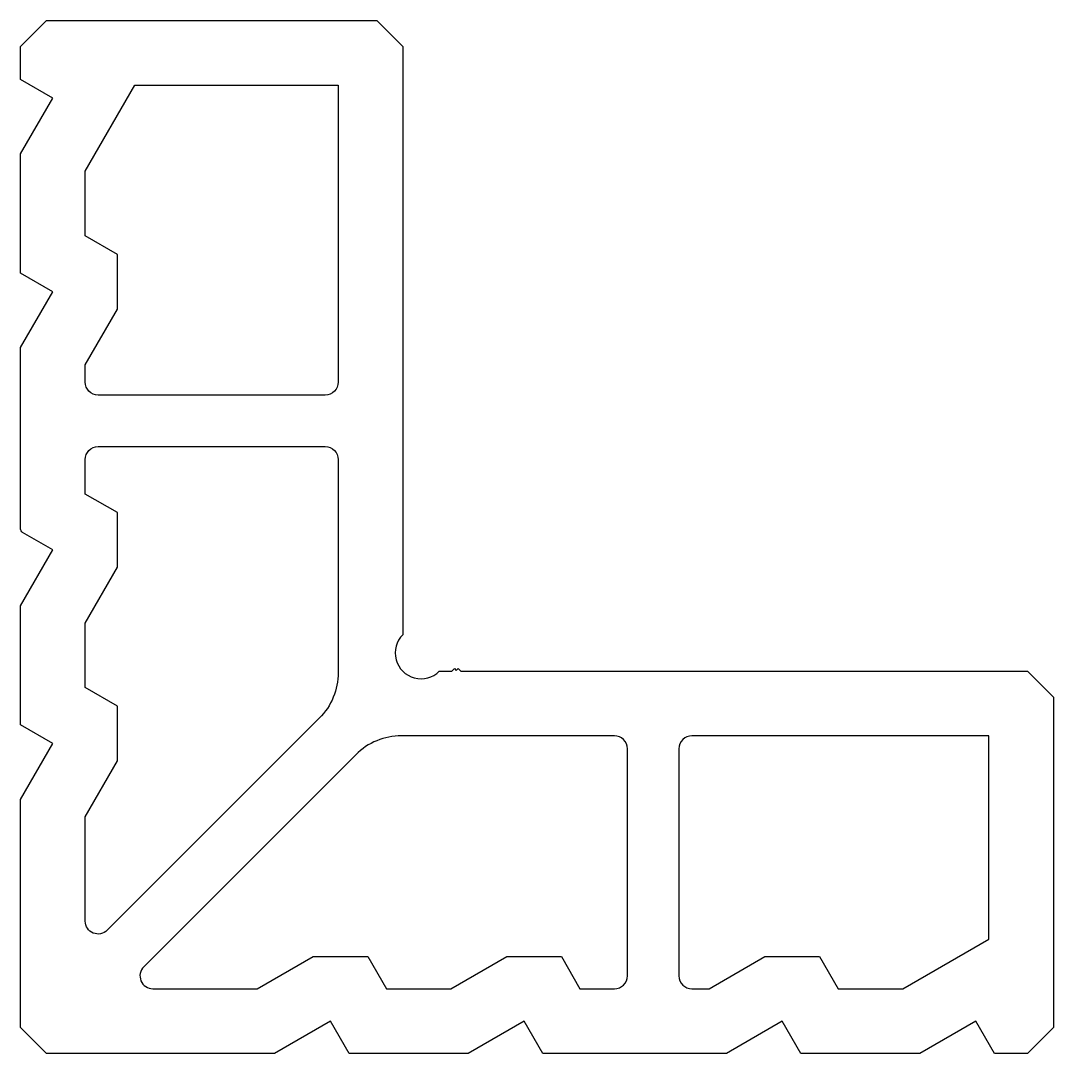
# Model space of a CAD drawing. Extents: x 834.5 to 914.5, y -58.9 to 21.1.
import ezdxf

# ---------------------------------------------------------------- set-up
doc = ezdxf.new("R2010")
doc.units = 0
doc.header["$LTSCALE"] = 15
doc.layers.get('0').update_dxf_attribs({"linetype": 'CONTINUOUS'})

msp = doc.modelspace()

# ---------------------------------------------------------------- linework, layer by layer
msp.add_lwpolyline([(864.068, -26.475, 1), (866.897, -29.303), (867.867, -29.303), (868.067, -29.103), (868.217, -29.253), (868.367, -29.103), (868.567, -29.303), (912.468, -29.303), (914.468, -31.303), (914.468, -56.903), (912.468, -58.903), (909.912, -58.903), (908.468, -56.403), (904.138, -58.903), (894.912, -58.903), (893.468, -56.403), (889.138, -58.903), (874.912, -58.903), (873.468, -56.403), (869.138, -58.903), (859.912, -58.903), (858.468, -56.403), (854.138, -58.903), (836.468, -58.903), (834.468, -56.903), (834.468, -39.233), (836.968, -34.903), (834.468, -33.46), (834.468, -24.233), (836.968, -19.903), (834.618, -18.547, -0.267949), (834.468, -18.287), (834.468, -4.233), (836.968, 0.097), (834.468, 1.54), (834.468, 10.767), (836.968, 15.097), (834.468, 16.54), (834.468, 19.097), (836.468, 21.097), (862.068, 21.097), (864.068, 19.097), (864.068, -26.475)], format="xyb")
for points in [[(839.468, -5.573), (841.968, -1.243), (841.968, 2.983), (839.468, 4.427), (839.468, 9.427), (843.319, 16.097), (859.068, 16.097), (859.068, -6.903, -0.414214), (858.068, -7.903), (840.468, -7.903, -0.414214), (839.468, -6.903)], [(839.468, -25.573), (841.968, -21.243), (841.968, -17.017), (839.468, -15.573), (839.468, -12.903, -0.414214), (840.468, -11.903), (858.068, -11.903, -0.414214), (859.068, -12.903), (859.068, -29.404, -0.198912), (857.604, -32.939), (841.175, -49.368, -0.668179), (839.468, -48.661), (839.468, -40.573), (841.968, -36.243), (841.968, -32.017), (839.468, -30.573)], [(862.798, -53.903), (867.798, -53.903), (872.128, -51.403), (876.355, -51.403), (877.798, -53.903), (880.468, -53.903, 0.414214), (881.468, -52.903), (881.468, -35.303, 0.414214), (880.468, -34.303), (863.968, -34.303, 0.198912), (860.432, -35.768), (844.004, -52.196, 0.668179), (844.711, -53.903), (852.798, -53.903), (857.128, -51.403), (861.355, -51.403)], [(892.128, -51.403), (896.355, -51.403), (897.798, -53.903), (902.798, -53.903), (909.468, -50.053), (909.468, -34.303), (886.468, -34.303, 0.414214), (885.468, -35.303), (885.468, -52.903, 0.414214), (886.468, -53.903), (887.798, -53.903)]]:
    msp.add_lwpolyline(points, format="xyb", close=True)

doc.saveas('drawing.dxf')
